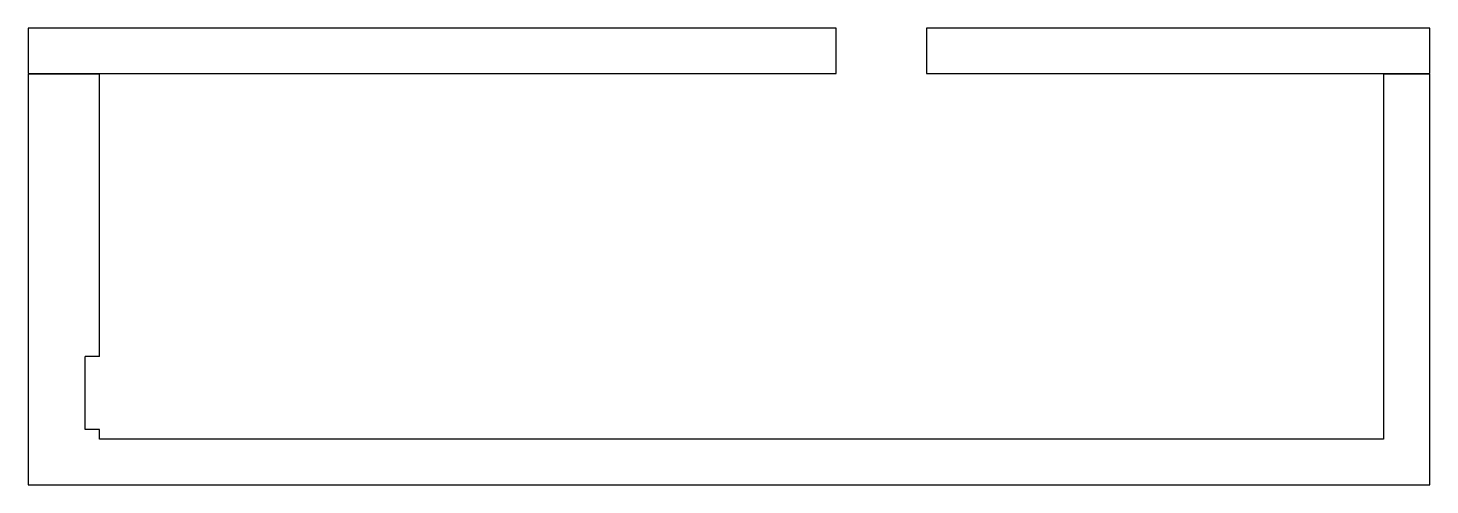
# Model space of a CAD drawing. Extents: x 4747 to 12426, y -1382 to 1121.
import ezdxf

# ---------------------------------------------------------------- set-up
doc = ezdxf.new("R2010")
doc.units = 0
doc.header["$MEASUREMENT"] = 0
doc.layers.add('SECTIONCUTEDGES', color=7, linetype='CONTINUOUS')

msp = doc.modelspace()

# ---------------------------------------------------------------- linework, layer by layer
at = {"layer": 'SECTIONCUTEDGES'}
for p, q in [((9172.6, 1121.2), (4747.3, 1121.2)), ((4747.3, 1121.2), (4747.3, 871.2)), ((9172.6, 871.2), (9172.6, 1121.2)), ((12425.7, 1121.2), (9668.6, 1121.2)), ((9668.6, 1121.2), (9668.6, 871.2)), ((12425.7, 871.2), (12425.7, 1121.2)), ((4747.3, 871.2), (9172.6, 871.2)), ((4747.3, 868), (4747.3, -1382)), ((5139, 868), (4747.3, 868)), ((5139, -677.4), (5139, 868)), ((9668.6, 871.2), (12425.7, 871.2)), ((12425.7, 868), (12172.1, 868)), ((12172.1, 868), (12172.1, -1132)), ((12425.7, -1382), (12425.7, 868)), ((5139, -677.4), (5059.6, -677.4)), ((5059.6, -1077.4), (5059.6, -677.4)), ((5139, -1077.4), (5059.6, -1077.4)), ((5139, -1132), (5139, -1077.4)), ((12172.1, -1132), (5139, -1132)), ((4747.3, -1382), (12425.7, -1382))]:
    msp.add_line(p, q, dxfattribs=at)

doc.saveas('drawing.dxf')
